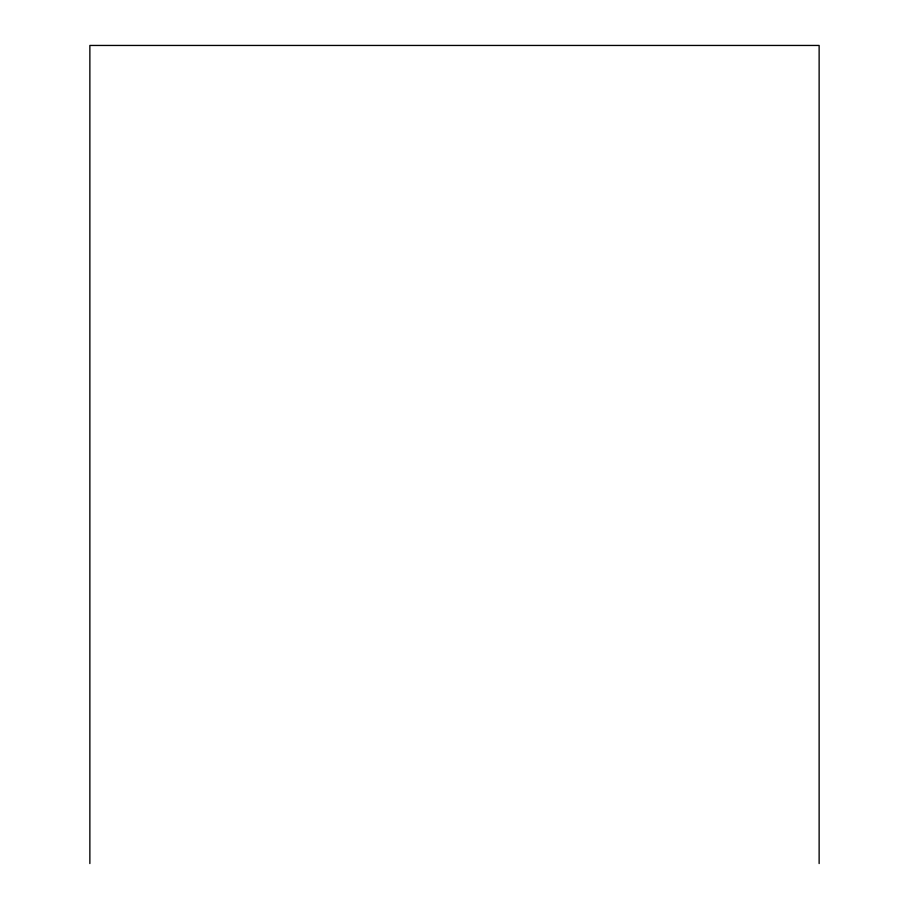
<?xml version="1.0" encoding="UTF-8"?>
<svg xmlns="http://www.w3.org/2000/svg" width="909" height="909" viewBox="0 0 909 909"><rect width="100%" height="100%" fill="white"/><g stroke="black" fill="none" stroke-linecap="round" stroke-linejoin="round"><path stroke-width="1.36" d="M819.134 863.55L819.134 45.45L89.866 45.45L89.866 863.55"/></g></svg>
